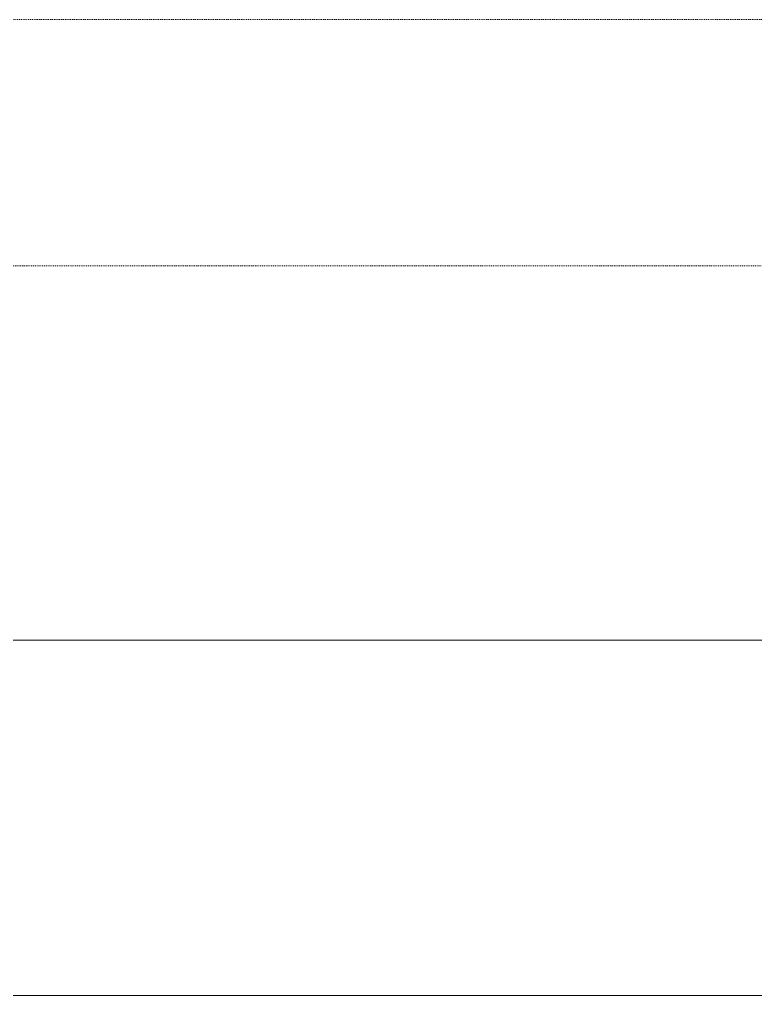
# Model space of a CAD drawing. Header units: inches. Extents: x -4830 to -242, y 9551 to 12925.
# Drawn here: x -3570.5 to -3470, y 12328.6 to 12461.7 of the extents above; entities that cross this region are included whole.
import ezdxf

# ---------------------------------------------------------------- set-up
doc = ezdxf.new("R2010")
doc.units = ezdxf.units.IN
doc.header["$MEASUREMENT"] = 0
doc.linetypes.add('Aligning Line 1_8_', pattern=[0.25, 0.125, -0.125])
for name, color, linetype, lineweight in [('0-1', 7, 'Continuous', 5), ('C-TOPO', 7, 'Continuous', 9), ('G-ANNO-SYMB', 111, 'Aligning Line 1_8_', 9), ('G-ANNO-SYMB-1', 147, 'Aligning Line 1_8_', 9)]:
    doc.layers.add(name, color=color, linetype=linetype, lineweight=lineweight)

# ---------------------------------------------------------------- blocks, each defined once
blk = doc.blocks.new('CTR  - Topography_rvt-1-FLOOR PLAN - 2ND FLOOR')
at = {"layer": 'C-TOPO'}
for p, q in [((-3382.22, 12377.07), (-3754.41, 12377.07)), ((-3754.41, 12377.07), (-3382.22, 12377.07)), ((-3704.55, 12328.59), (-3437.82, 12328.59)), ((-3437.82, 12328.59), (-3704.55, 12328.59))]:
    blk.add_line(p, q, dxfattribs=at)
blk = doc.blocks.new('CTR - 1st Phase - Common Walls_rvt-1-FLOOR PLAN - 2ND FLOOR')
at = {"layer": 'G-ANNO-SYMB-1'}
for p, q in [((-514.42, 12461.73), (-4244.79, 12461.73)), ((-1875.5, 12428.12), (-4166.61, 12428.12))]:
    blk.add_line(p, q, dxfattribs=at)

msp = doc.modelspace()

# ---------------------------------------------------------------- linework, layer by layer
at = {"layer": 'G-ANNO-SYMB'}
msp.add_line((-1953.4105, 12461.7313), (-4071.9645, 12461.7313), dxfattribs=at)

# ---------------------------------------------------------------- block references
at = {"layer": '0-1'}
for name in ['CTR  - Topography_rvt-1-FLOOR PLAN - 2ND FLOOR', 'CTR - 1st Phase - Common Walls_rvt-1-FLOOR PLAN - 2ND FLOOR']:
    msp.add_blockref(name, (0, 0), dxfattribs=at)

doc.saveas('drawing.dxf')
